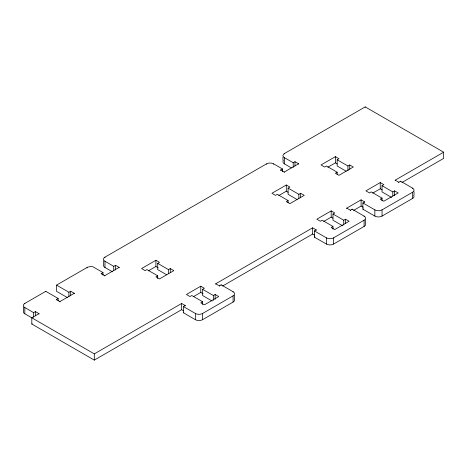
<?xml version="1.0" encoding="UTF-8"?>
<svg xmlns="http://www.w3.org/2000/svg" width="467" height="467" viewBox="0 0 467 467"><rect width="100%" height="100%" fill="white"/><g stroke="black" fill="none" stroke-linecap="round" stroke-linejoin="round"><path stroke-width="0.7" d="M67.657 297.753L56.542 291.332L56.542 285.115L87.691 267.124L91.217 266.459A3.975 2.294 0 0 1 93.225 266.949L102.991 272.559L102.991 275.279M31.721 317.758L24.839 313.783L24.839 307.566A5.079 2.93 0 0 1 24.839 303.422L45.772 291.332L58.124 298.466L58.124 300.795M104.982 257.521L104.982 257.13L266.494 163.882A5.079 2.93 0 0 1 273.674 163.882L282.447 168.949L282.447 171.669M284.444 153.912L284.444 153.52L365.2 106.896L443.65 152.189L443.65 158.406L401.859 182.533M24.839 307.566L33.595 312.621L35.393 311.588L38.983 313.661L38.983 314.052M56.332 299.89L56.332 299.499L58.124 298.466M56.542 285.115L68.894 292.249L70.686 291.21L74.276 293.282L74.276 293.673M101.193 273.983L101.193 273.598L102.991 272.559M104.982 257.13A5.079 2.93 0 0 0 104.982 261.275L113.755 266.342L115.553 265.309L119.138 267.381L119.138 267.772M280.655 170.373L280.655 169.988L282.447 168.949M284.444 153.52A5.079 2.93 0 0 0 284.444 157.665L293.218 162.732L295.01 161.699L298.6 163.771L298.6 164.156M183.654 310.847L181.634 309.679L94.299 360.104L31.803 324.022L31.803 317.805L38.983 313.661M56.332 299.499L59.916 301.571L74.276 293.282M101.193 273.598L104.783 275.67L119.138 267.381M280.655 169.988L284.245 172.06L298.6 163.771M31.803 324.022L32.252 323.765M166.678 274.783L157.706 269.599L157.706 263.388L159.498 262.349L155.908 260.277L141.554 268.566L145.144 270.638L146.936 269.599L157.706 275.816L157.706 278.583M297.065 199.502L288.092 194.325L288.092 188.108L289.884 187.069L286.294 184.996L271.94 193.285L275.53 195.358L277.322 194.325L288.092 200.541L288.092 202.614M346.14 171.173L337.168 165.989L337.168 159.772L338.96 158.739L335.37 156.667L321.016 164.956L324.606 167.028L326.398 165.989L337.168 172.206L337.168 174.279M148.418 270.819L155.908 266.494L158.301 267.877M278.805 195.539L286.294 191.213L288.092 192.252M327.881 167.209L335.37 162.884L337.168 163.917M157.706 275.816L155.908 276.855L159.498 278.927L173.858 270.638L170.268 268.566L168.47 269.599L157.706 263.388M288.092 200.541L286.294 201.575L289.884 203.647L304.245 195.358L300.655 193.285L298.857 194.325L288.092 188.108M337.168 172.206L335.37 173.245L338.96 175.318L353.315 167.028L349.73 164.956L347.933 165.989L337.168 159.772M212.146 301.046L202.573 295.518L202.573 289.301L204.371 288.267L200.781 286.195L186.421 294.484L190.011 296.557L191.809 295.518L202.573 301.735L202.573 304.502M342.556 225.754L332.983 220.231L332.983 214.014L334.775 212.975L331.185 210.903L316.83 219.192L320.42 221.265L322.212 220.231L332.983 226.442L332.983 229.209M391.609 197.436L382.035 191.908L382.035 185.691L383.827 184.658L380.243 182.585L365.883 190.875L369.473 192.947L371.265 191.908L382.035 198.125L382.035 200.886M31.803 317.805L94.299 353.887L181.634 303.462L185.224 305.535L185.224 305.926M193.291 296.738L200.781 292.412L203.174 293.79M215.736 284.164L215.736 283.778L312.645 227.826L316.235 229.898L316.235 230.289M323.695 221.446L331.185 217.12L332.983 218.159M346.742 208.527L346.742 208.142L361.096 199.853L364.686 201.925L364.686 202.31M372.748 193.122L380.243 188.802L382.035 189.835M395.193 180.554L395.193 180.163L443.65 152.189M234.154 298.845A5.079 2.93 0 0 1 233.08 302.079L202.573 319.697A5.079 2.93 0 0 1 195.393 319.697L183.432 312.785L183.432 306.574L185.224 305.535M215.736 283.778L219.321 285.851L221.119 284.812L233.08 291.717A5.079 2.93 0 0 1 233.08 295.862L233.08 302.079M365.159 223.208A5.079 2.93 0 0 1 364.091 226.442L333.578 244.06A5.079 2.93 0 0 1 326.404 244.06L314.437 237.154L314.437 230.937L316.235 229.898M346.742 208.142L350.332 210.214L352.124 209.175L364.091 216.087L364.091 216.472M413.61 195.235A5.079 2.93 0 0 1 412.542 198.469L382.035 216.087A5.079 2.93 0 0 1 374.855 216.087L362.894 209.175L362.894 202.958L364.686 201.925M395.193 180.163L398.783 182.235L400.581 181.202L412.542 188.108A5.079 2.93 0 0 1 412.542 192.252L412.542 198.469M222.654 285.997L312.645 234.043L314.437 235.082M353.607 210.395L361.096 206.07L363.116 207.231M183.432 312.785L183.881 312.528M202.573 301.735L200.781 302.774L204.371 304.846L218.725 296.557L215.135 294.484L213.343 295.518L202.573 289.301M314.437 237.154L314.886 236.892M332.983 226.442L331.185 227.482L334.775 229.554L349.135 221.265L345.545 219.192L343.747 220.231L332.983 214.014M362.894 209.175L363.344 208.918M382.035 198.125L380.243 199.158L383.827 201.23L398.188 192.947L394.597 190.875L392.805 191.908L382.035 185.691M183.432 306.574L195.393 313.48A5.079 2.93 0 0 0 202.573 313.48L233.08 295.862M314.437 230.937L326.404 237.843A5.079 2.93 0 0 0 333.578 237.843L364.091 220.231A5.079 2.93 0 0 0 364.091 216.087M362.894 202.958L374.855 209.87A5.079 2.93 0 0 0 382.035 209.87L412.542 192.252M283.446 160.555A5.079 2.93 0 0 0 284.444 163.882L291.338 167.863M103.878 264.299A5.079 2.93 0 0 0 104.982 267.492L112.5 271.835M414.031 191.733L414.031 194.844M412.542 188.108L412.542 188.499M400.581 181.202L400.581 181.593M398.783 182.235L398.783 182.626M394.597 190.875L394.597 195.708M392.805 191.908L392.805 196.052M382.035 209.87L382.035 216.087M380.243 182.585L380.243 188.802M374.855 209.87L374.855 216.087M365.573 219.712L365.573 222.817M365.2 106.896L365.2 107.287M364.091 220.231L364.091 226.442M361.096 199.853L361.096 206.07M352.124 209.175L352.124 209.566M350.332 210.214L350.332 210.599M349.73 164.956L349.73 169.101M347.933 165.989L347.933 170.829M345.545 219.192L345.545 223.337M343.747 220.231L343.747 225.065M335.37 156.667L335.37 162.884M333.578 237.843L333.578 244.06M331.185 210.903L331.185 217.12M326.404 237.843L326.404 244.06M312.645 227.826L312.645 234.043M300.655 193.285L300.655 197.43M298.857 194.325L298.857 198.469M295.01 161.699L295.01 165.972M293.218 162.732L293.218 167.396M286.294 184.996L286.294 191.213M284.444 157.665L284.444 163.882M284.245 172.06L284.245 172.446M282.955 157.145L282.955 160.257M273.674 163.882L273.674 164.273M266.494 163.882L266.494 164.273M234.568 295.348L234.568 298.454M233.08 291.717L233.08 292.108M221.119 284.812L221.119 285.203M219.321 285.851L219.321 286.236M215.135 294.484L215.135 299.318M213.343 295.518L213.343 300.357M202.573 313.48L202.573 319.697M200.781 286.195L200.781 292.412M195.393 313.48L195.393 319.697M181.634 303.462L181.634 309.679M170.268 268.566L170.268 272.71M168.47 269.599L168.47 273.744M155.908 260.277L155.908 266.494M115.553 265.309L115.553 269.973M113.755 266.342L113.755 270.621M104.982 261.275L104.982 267.492M104.783 275.67L104.783 276.055M103.493 260.761L103.493 263.867M94.299 353.887L94.299 360.104M87.049 267.503L87.049 267.895M70.686 291.21L70.686 295.874M68.894 292.249L68.894 296.913M59.916 301.571L59.916 301.962M45.772 291.332L45.772 291.723M35.393 311.588L35.393 315.861M33.595 312.621L33.595 317.286M24.839 303.422L24.839 303.813M23.35 307.047L23.35 310.158M24.839 313.783A5.079 2.93 0 0 1 23.77 310.549"/></g></svg>
